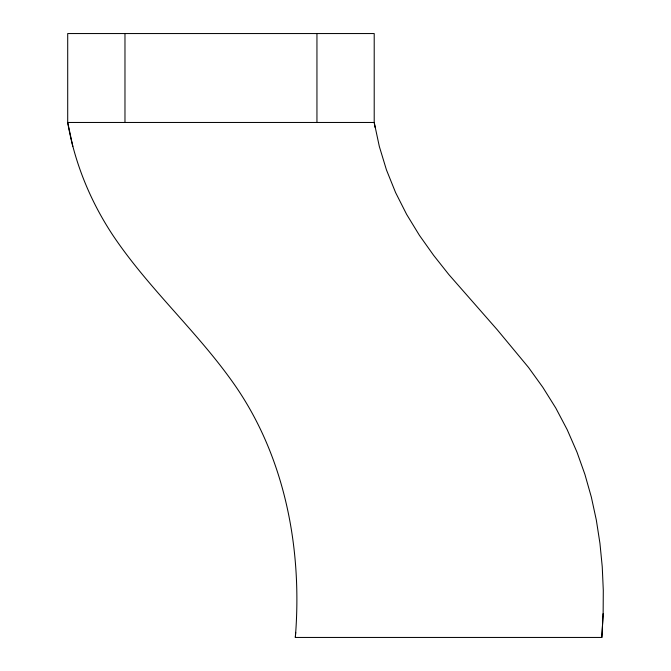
<?xml version="1.0" encoding="UTF-8"?>
<svg xmlns="http://www.w3.org/2000/svg" width="671" height="671" viewBox="0 0 671 671"><rect width="100%" height="100%" fill="white"/><g stroke="black" fill="none" stroke-linecap="round" stroke-linejoin="round"><path stroke-width="1.01" d="M603.137 613.915L603.296 590.329L602.248 566.769L599.941 543.317L596.326 520.059L591.336 497.068L584.919 474.431L577.018 452.22L567.221 429.75L555.814 408.077L542.831 387.318L528.513 367.44L497.236 329.746L448.79 274.498L433.583 255.282L419.417 235.32L406.651 214.426L395.588 192.56L386.437 169.855L379.316 146.421L374.208 122.466L374.208 33.55L67.704 33.55L67.704 122.466C74.573 162.768 90.375 201.266 112.913 235.32C149.339 289.729 199.321 333.344 236.326 387.318C285.838 460.029 302.395 550.799 295.324 637.45L601.828 637.45L603.137 613.915L601.828 637.45M295.324 637.45L295.701 632.35M72.812 146.421L67.704 122.466L374.208 122.466L375.114 127.498M316.947 33.55L316.947 122.466M124.974 33.55L124.974 122.466"/></g></svg>
